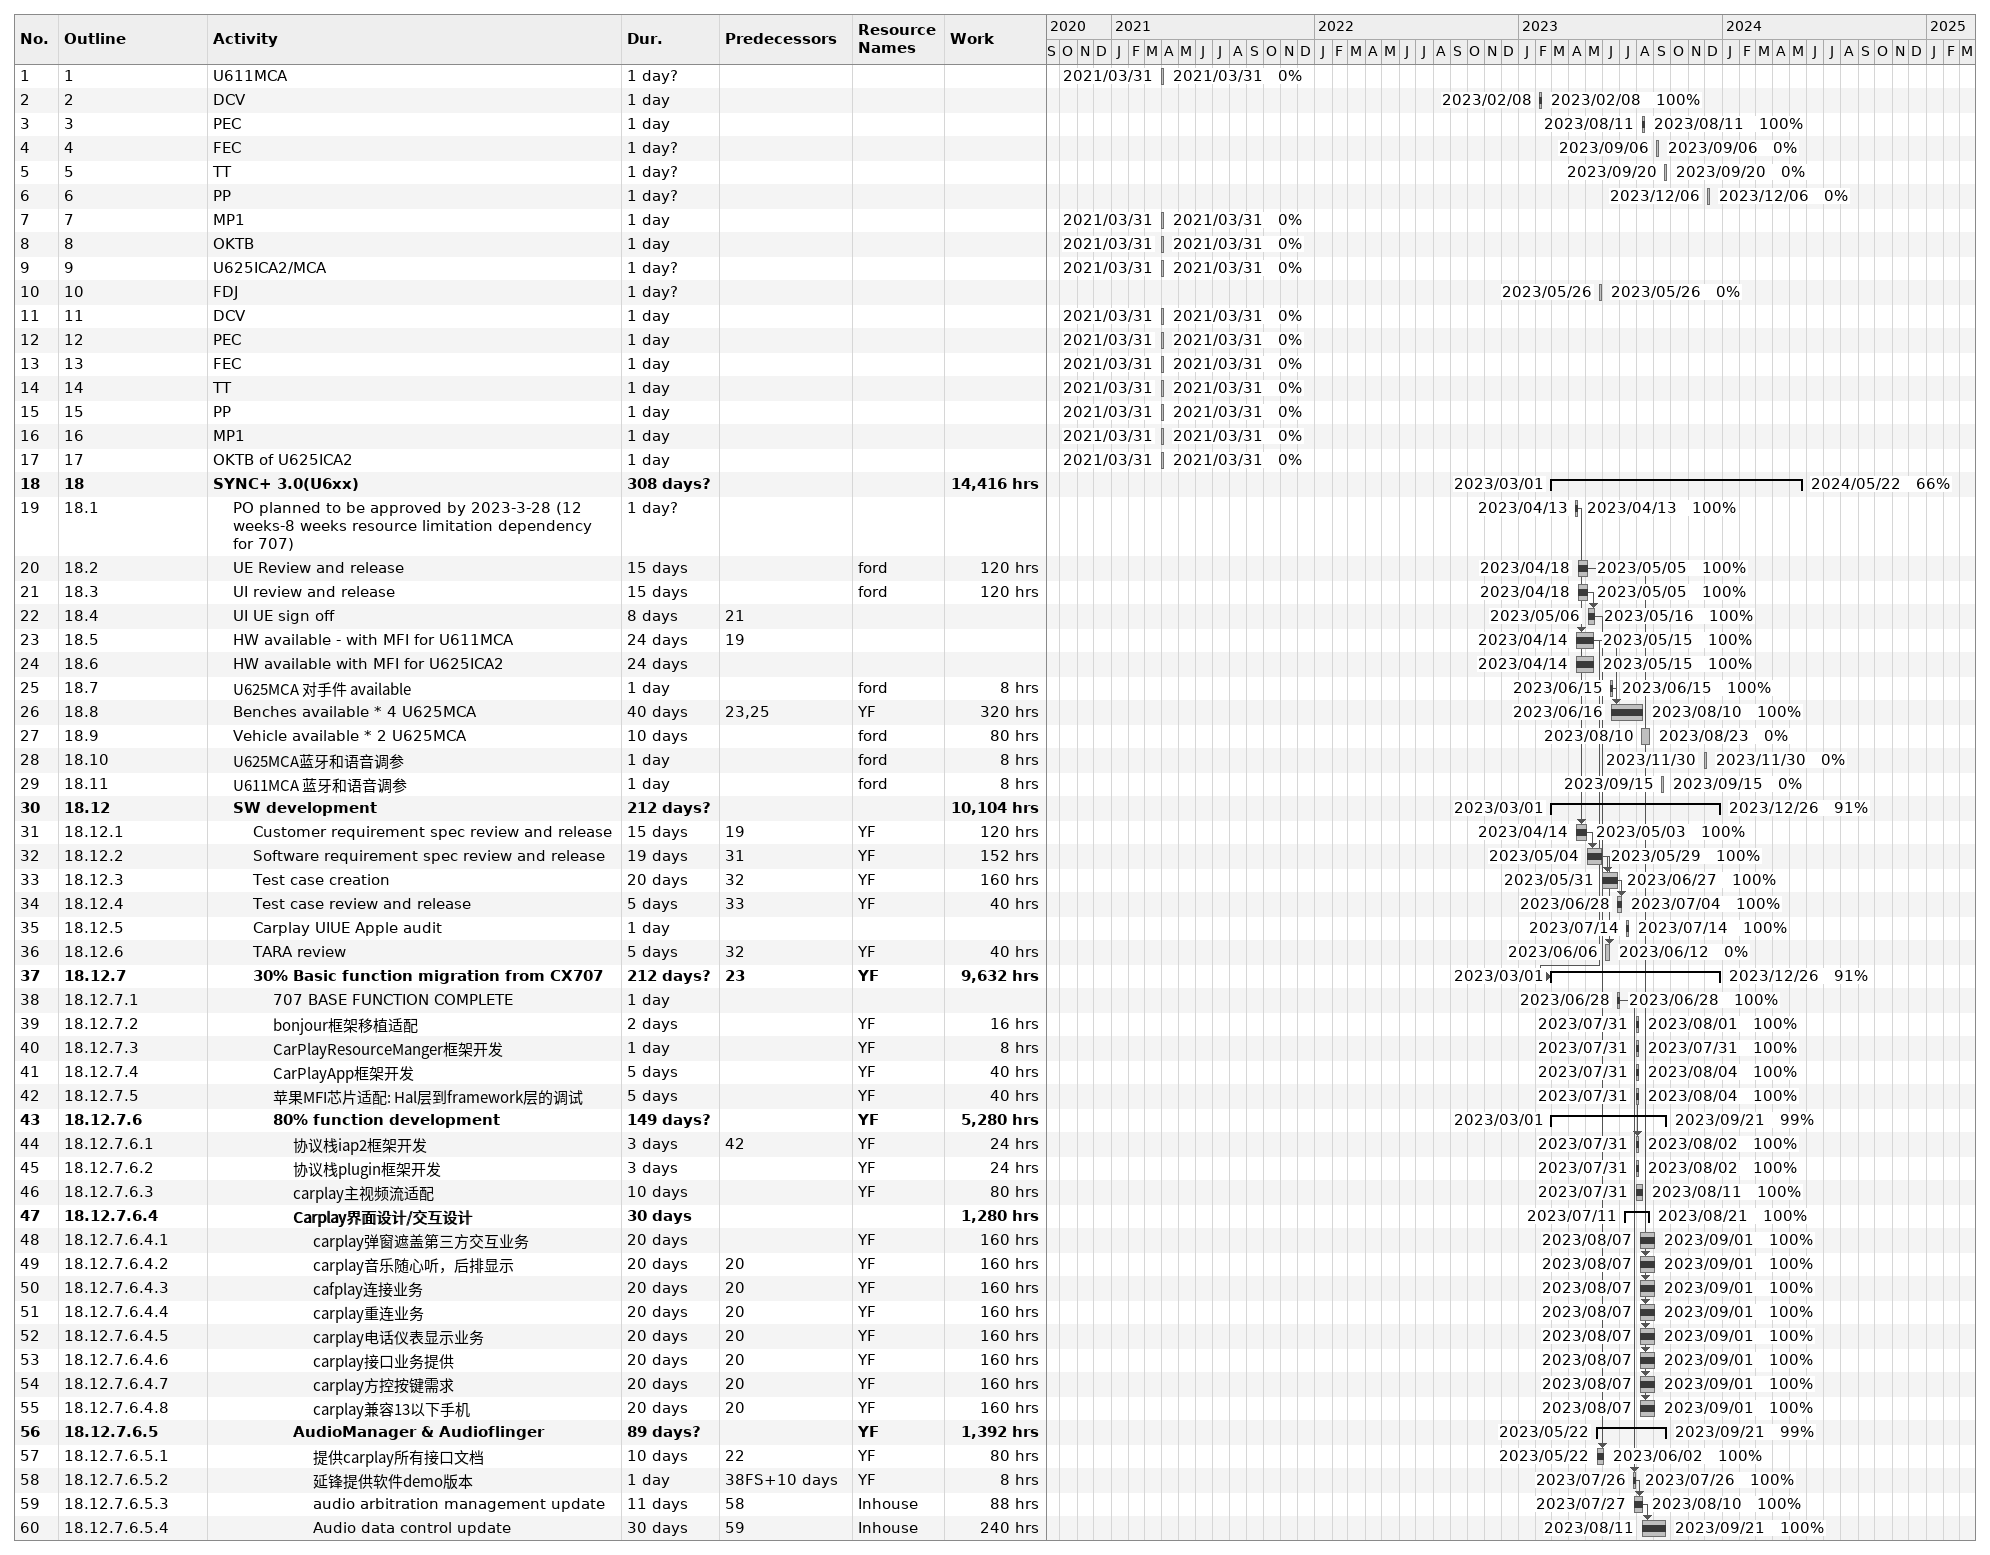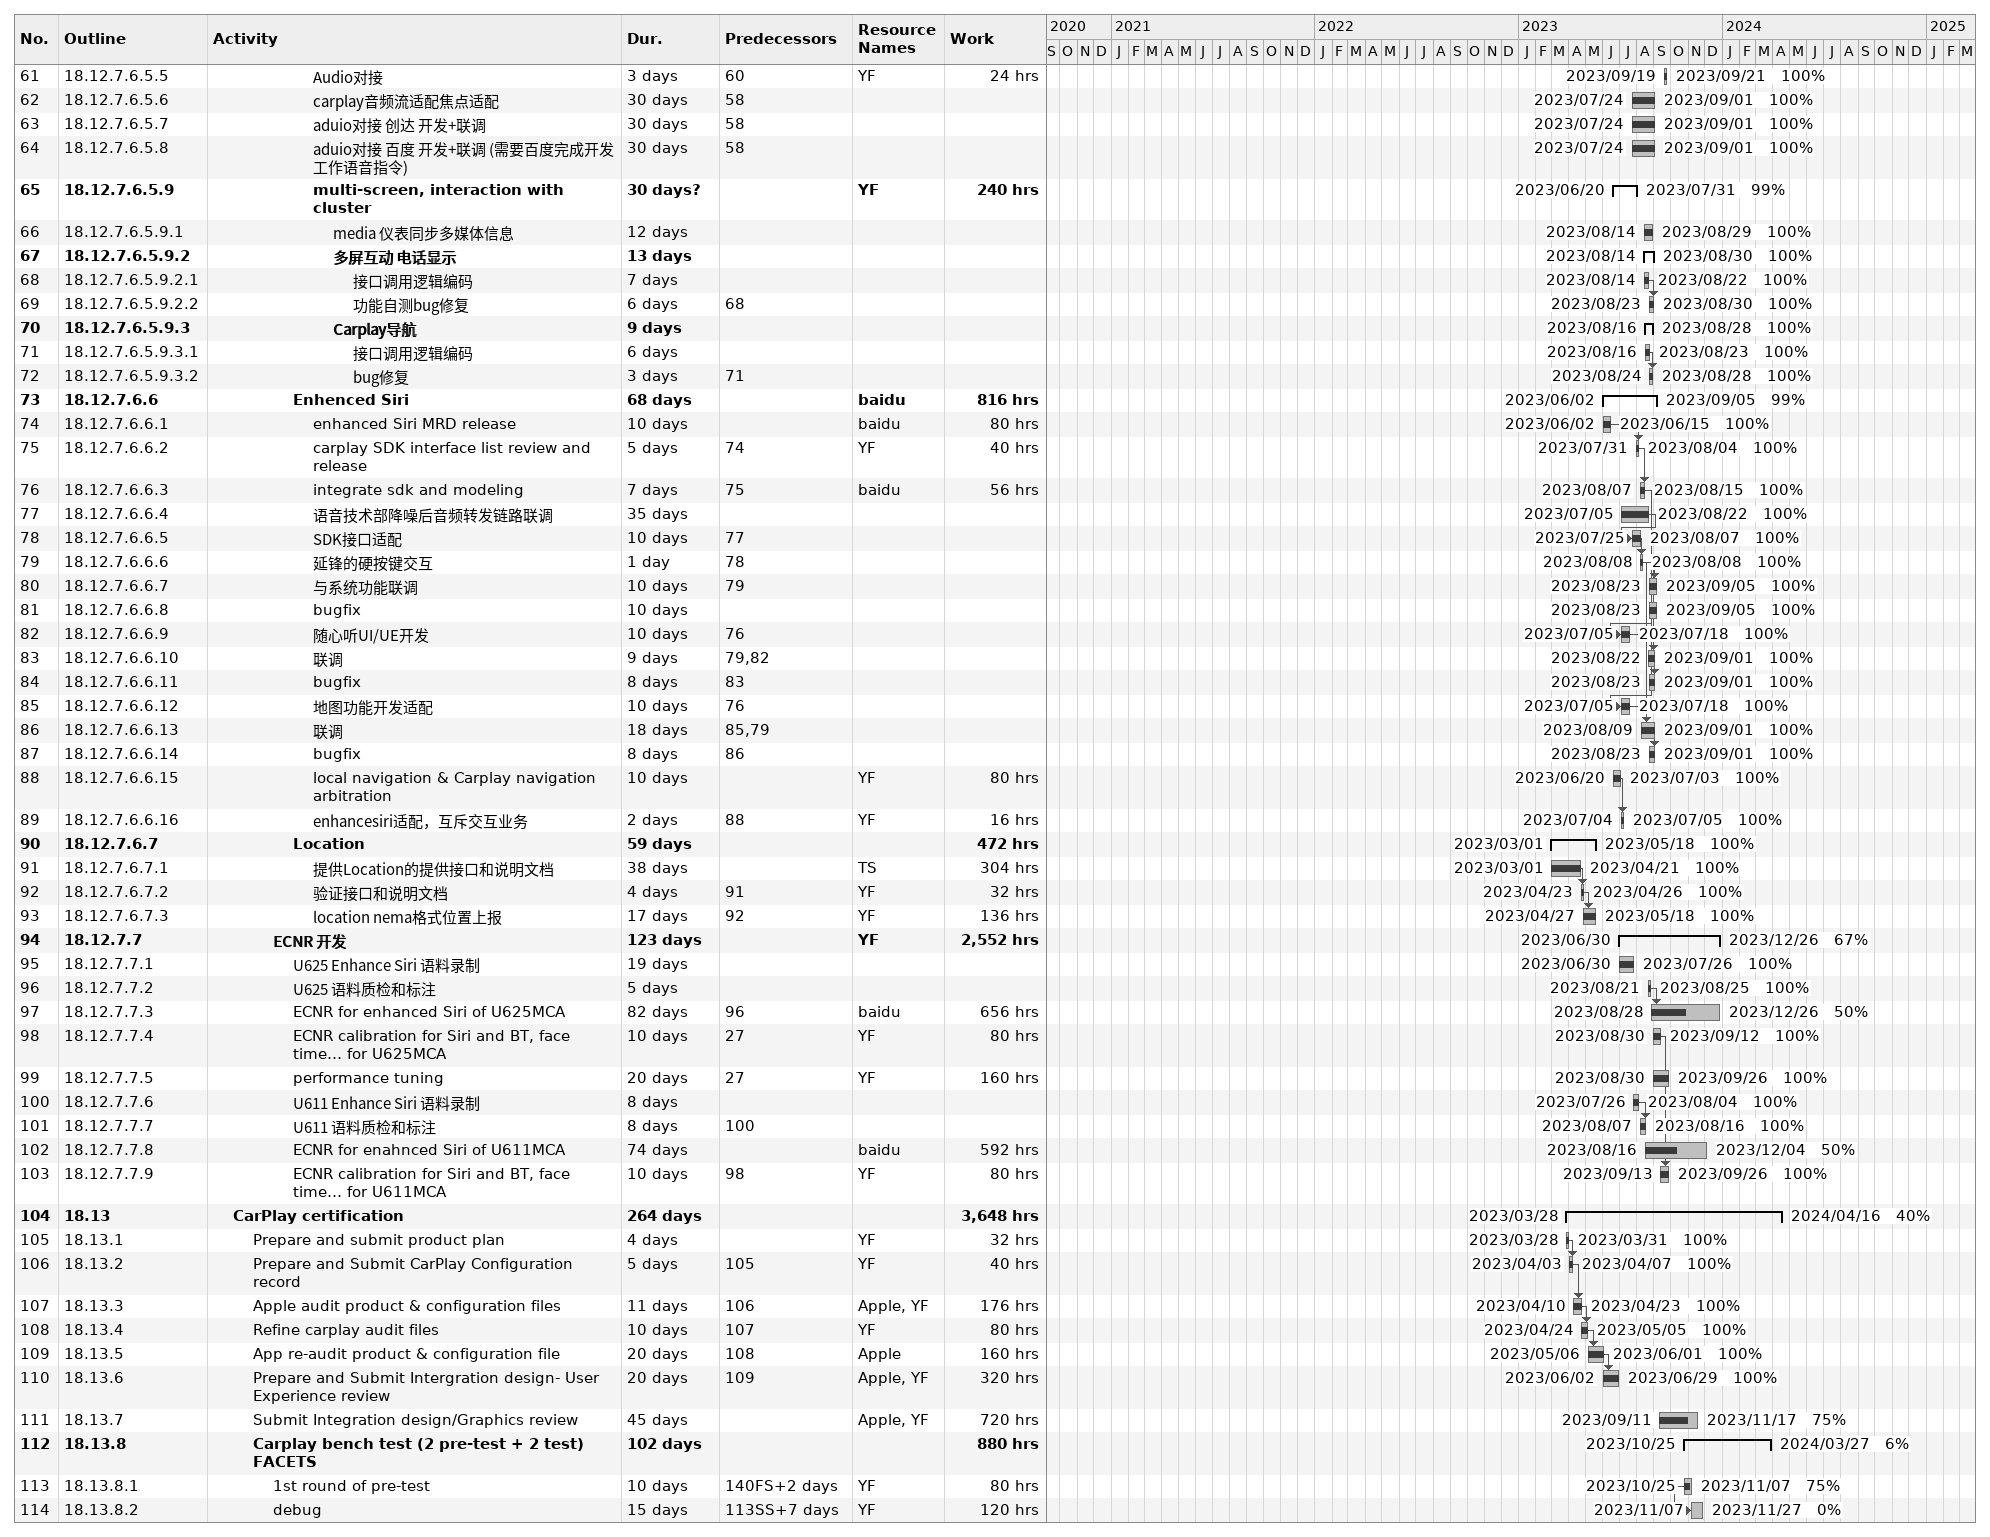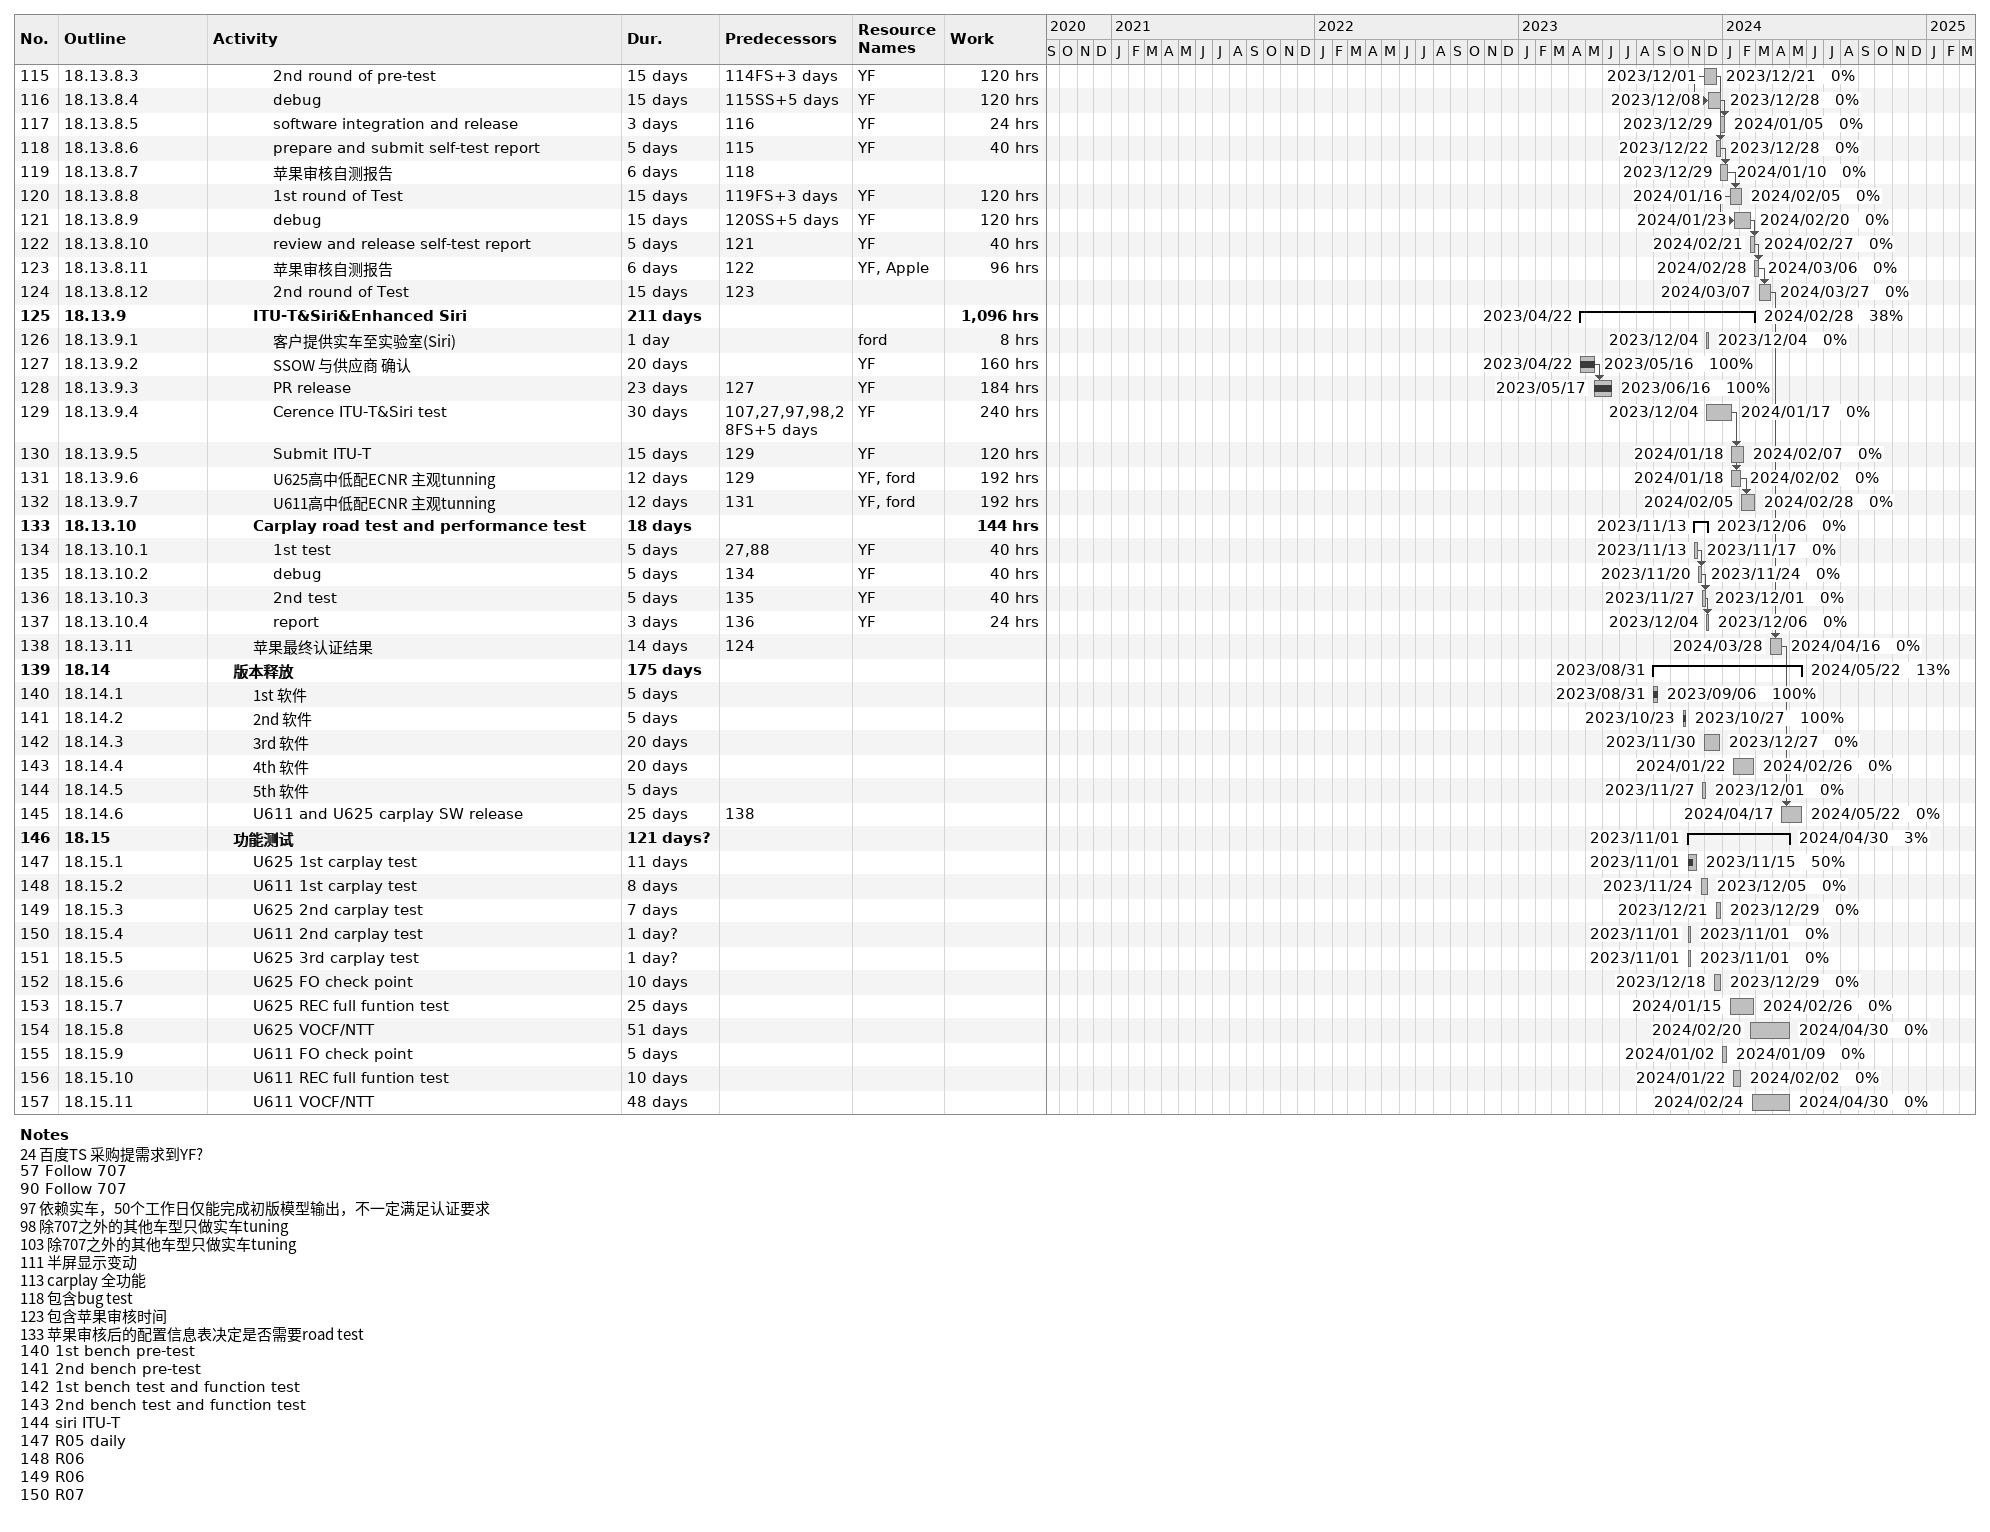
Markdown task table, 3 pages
| ID | WBS | Task | Duration | Start | Finish | Predecessors | Resources | % complete | Work (h) |
|---|---|---|---|---|---|---|---|---|---|
| 1 | 1 | U611MCA | 1d? | 2021-03-31 | 2021-03-31 |  |  | 0 |  |
| 2 | 2 | DCV | 1d | 2023-02-08 | 2023-02-08 |  |  | 100 |  |
| 3 | 3 | PEC | 1d | 2023-08-11 | 2023-08-11 |  |  | 100 |  |
| 4 | 4 | FEC | 1d? | 2023-09-06 | 2023-09-06 |  |  | 0 |  |
| 5 | 5 | TT | 1d? | 2023-09-20 | 2023-09-20 |  |  | 0 |  |
| 6 | 6 | PP | 1d? | 2023-12-06 | 2023-12-06 |  |  | 0 |  |
| 7 | 7 | MP1 | 1d | 2021-03-31 | 2021-03-31 |  |  | 0 |  |
| 8 | 8 | OKTB | 1d | 2021-03-31 | 2021-03-31 |  |  | 0 |  |
| 9 | 9 | U625ICA2/MCA | 1d? | 2021-03-31 | 2021-03-31 |  |  | 0 |  |
| 10 | 10 | FDJ | 1d? | 2023-05-26 | 2023-05-26 |  |  | 0 |  |
| 11 | 11 | DCV | 1d | 2021-03-31 | 2021-03-31 |  |  | 0 |  |
| 12 | 12 | PEC | 1d | 2021-03-31 | 2021-03-31 |  |  | 0 |  |
| 13 | 13 | FEC | 1d | 2021-03-31 | 2021-03-31 |  |  | 0 |  |
| 14 | 14 | TT | 1d | 2021-03-31 | 2021-03-31 |  |  | 0 |  |
| 15 | 15 | PP | 1d | 2021-03-31 | 2021-03-31 |  |  | 0 |  |
| 16 | 16 | MP1 | 1d | 2021-03-31 | 2021-03-31 |  |  | 0 |  |
| 17 | 17 | OKTB of U625ICA2 | 1d | 2021-03-31 | 2021-03-31 |  |  | 0 |  |
| 18 | 18 | **SYNC+ 3.0(U6xx)** | 308d? | 2023-03-01 | 2024-05-22 |  |  | 66 | 14416 |
| 19 | 18.1 | PO planned to be approved by 2023-3-28 (12 weeks-8 weeks resource limitation dependency for 707) | 1d? | 2023-04-13 | 2023-04-13 |  |  | 100 |  |
| 20 | 18.2 | UE Review and release | 15d | 2023-04-18 | 2023-05-05 |  | ford | 100 | 120 |
| 21 | 18.3 | UI review and release | 15d | 2023-04-18 | 2023-05-05 |  | ford | 100 | 120 |
| 22 | 18.4 | UI UE sign off | 8d | 2023-05-06 | 2023-05-16 | 21 |  | 100 |  |
| 23 | 18.5 | HW available - with MFI for U611MCA | 24d | 2023-04-14 | 2023-05-15 | 19 |  | 100 |  |
| 24 | 18.6 | HW available with MFI for U625ICA2 | 24d | 2023-04-14 | 2023-05-15 |  |  | 100 |  |
| 25 | 18.7 | U625MCA 对手件 available | 1d | 2023-06-15 | 2023-06-15 |  | ford | 100 | 8 |
| 26 | 18.8 | Benches available * 4 U625MCA | 40d | 2023-06-16 | 2023-08-10 | 23, 25 | YF | 100 | 320 |
| 27 | 18.9 | Vehicle available * 2 U625MCA | 10d | 2023-08-10 | 2023-08-23 |  | ford | 0 | 80 |
| 28 | 18.10 | U625MCA蓝牙和语音调参 | 1d | 2023-11-30 | 2023-11-30 |  | ford | 0 | 8 |
| 29 | 18.11 | U611MCA 蓝牙和语音调参 | 1d | 2023-09-15 | 2023-09-15 |  | ford | 0 | 8 |
| 30 | 18.12 | **SW development** | 212d? | 2023-03-01 | 2023-12-26 |  |  | 91 | 10104 |
| 31 | 18.12.1 | Customer requirement spec review and release | 15d | 2023-04-14 | 2023-05-03 | 19 | YF | 100 | 120 |
| 32 | 18.12.2 | Software requirement spec review and release | 19d | 2023-05-04 | 2023-05-29 | 31 | YF | 100 | 152 |
| 33 | 18.12.3 | Test case creation | 20d | 2023-05-31 | 2023-06-27 | 32 | YF | 100 | 160 |
| 34 | 18.12.4 | Test case review and release | 5d | 2023-06-28 | 2023-07-04 | 33 | YF | 100 | 40 |
| 35 | 18.12.5 | Carplay UIUE Apple audit | 1d | 2023-07-14 | 2023-07-14 |  |  | 100 |  |
| 36 | 18.12.6 | TARA review | 5d | 2023-06-06 | 2023-06-12 | 32 | YF | 0 | 40 |
| 37 | 18.12.7 | **30% Basic function migration from CX707** | 212d? | 2023-03-01 | 2023-12-26 | 23 | YF | 91 | 9632 |
| 38 | 18.12.7.1 | 707 BASE FUNCTION COMPLETE | 1d | 2023-06-28 | 2023-06-28 |  |  | 100 |  |
| 39 | 18.12.7.2 | bonjour框架移植适配 | 2d | 2023-07-31 | 2023-08-01 |  | YF | 100 | 16 |
| 40 | 18.12.7.3 | CarPlayResourceManger框架开发 | 1d | 2023-07-31 | 2023-07-31 |  | YF | 100 | 8 |
| 41 | 18.12.7.4 | CarPlayApp框架开发 | 5d | 2023-07-31 | 2023-08-04 |  | YF | 100 | 40 |
| 42 | 18.12.7.5 | 苹果MFI芯片适配: Hal层到framework层的调试 | 5d | 2023-07-31 | 2023-08-04 |  | YF | 100 | 40 |
| 43 | 18.12.7.6 | **80% function development** | 149d? | 2023-03-01 | 2023-09-21 |  | YF | 99 | 5280 |
| 44 | 18.12.7.6.1 | 协议栈iap2框架开发 | 3d | 2023-07-31 | 2023-08-02 | 42 | YF | 100 | 24 |
| 45 | 18.12.7.6.2 | 协议栈plugin框架开发 | 3d | 2023-07-31 | 2023-08-02 |  | YF | 100 | 24 |
| 46 | 18.12.7.6.3 | carplay主视频流适配 | 10d | 2023-07-31 | 2023-08-11 |  | YF | 100 | 80 |
| 47 | 18.12.7.6.4 | **Carplay界面设计/交互设计** | 30d | 2023-07-11 | 2023-08-21 |  |  | 100 | 1280 |
| 48 | 18.12.7.6.4.1 | carplay弹窗遮盖第三方交互业务 | 20d | 2023-08-07 | 2023-09-01 |  | YF | 100 | 160 |
| 49 | 18.12.7.6.4.2 | carplay音乐随心听，后排显示 | 20d | 2023-08-07 | 2023-09-01 | 20 | YF | 100 | 160 |
| 50 | 18.12.7.6.4.3 | cafplay连接业务 | 20d | 2023-08-07 | 2023-09-01 | 20 | YF | 100 | 160 |
| 51 | 18.12.7.6.4.4 | carplay重连业务 | 20d | 2023-08-07 | 2023-09-01 | 20 | YF | 100 | 160 |
| 52 | 18.12.7.6.4.5 | carplay电话仪表显示业务 | 20d | 2023-08-07 | 2023-09-01 | 20 | YF | 100 | 160 |
| 53 | 18.12.7.6.4.6 | carplay接口业务提供 | 20d | 2023-08-07 | 2023-09-01 | 20 | YF | 100 | 160 |
| 54 | 18.12.7.6.4.7 | carplay方控按键需求 | 20d | 2023-08-07 | 2023-09-01 | 20 | YF | 100 | 160 |
| 55 | 18.12.7.6.4.8 | carplay兼容13以下手机 | 20d | 2023-08-07 | 2023-09-01 | 20 | YF | 100 | 160 |
| 56 | 18.12.7.6.5 | **AudioManager & Audioflinger** | 89d? | 2023-05-22 | 2023-09-21 |  | YF | 99 | 1392 |
| 57 | 18.12.7.6.5.1 | 提供carplay所有接口文档 | 10d | 2023-05-22 | 2023-06-02 | 22 | YF | 100 | 80 |
| 58 | 18.12.7.6.5.2 | 延锋提供软件demo版本 | 1d | 2023-07-26 | 2023-07-26 | 38FS+10d | YF | 100 | 8 |
| 59 | 18.12.7.6.5.3 | audio arbitration management update | 11d | 2023-07-27 | 2023-08-10 | 58 | Inhouse | 100 | 88 |
| 60 | 18.12.7.6.5.4 | Audio data control update | 30d | 2023-08-11 | 2023-09-21 | 59 | Inhouse | 100 | 240 |
| 61 | 18.12.7.6.5.5 | Audio对接 | 3d | 2023-09-19 | 2023-09-21 | 60 | YF | 100 | 24 |
| 62 | 18.12.7.6.5.6 | carplay音频流适配焦点适配 | 30d | 2023-07-24 | 2023-09-01 | 58 |  | 100 |  |
| 63 | 18.12.7.6.5.7 | aduio对接 创达 开发+联调 | 30d | 2023-07-24 | 2023-09-01 | 58 |  | 100 |  |
| 64 | 18.12.7.6.5.8 | aduio对接 百度 开发+联调 (需要百度完成开发工作语音指令) | 30d | 2023-07-24 | 2023-09-01 | 58 |  | 100 |  |
| 65 | 18.12.7.6.5.9 | **multi-screen, interaction with cluster** | 30d? | 2023-06-20 | 2023-07-31 |  | YF | 99 | 240 |
| 66 | 18.12.7.6.5.9.1 | media 仪表同步多媒体信息 | 12d | 2023-08-14 | 2023-08-29 |  |  | 100 |  |
| 67 | 18.12.7.6.5.9.2 | **多屏互动 电话显示** | 13d | 2023-08-14 | 2023-08-30 |  |  | 100 |  |
| 68 | 18.12.7.6.5.9.2.1 | 接口调用逻辑编码 | 7d | 2023-08-14 | 2023-08-22 |  |  | 100 |  |
| 69 | 18.12.7.6.5.9.2.2 | 功能自测bug修复 | 6d | 2023-08-23 | 2023-08-30 | 68 |  | 100 |  |
| 70 | 18.12.7.6.5.9.3 | **Carplay导航** | 9d | 2023-08-16 | 2023-08-28 |  |  | 100 |  |
| 71 | 18.12.7.6.5.9.3.1 | 接口调用逻辑编码 | 6d | 2023-08-16 | 2023-08-23 |  |  | 100 |  |
| 72 | 18.12.7.6.5.9.3.2 | bug修复 | 3d | 2023-08-24 | 2023-08-28 | 71 |  | 100 |  |
| 73 | 18.12.7.6.6 | **Enhenced Siri** | 68d | 2023-06-02 | 2023-09-05 |  | baidu | 99 | 816 |
| 74 | 18.12.7.6.6.1 | enhanced Siri MRD release | 10d | 2023-06-02 | 2023-06-15 |  | baidu | 100 | 80 |
| 75 | 18.12.7.6.6.2 | carplay SDK interface list review and release | 5d | 2023-07-31 | 2023-08-04 | 74 | YF | 100 | 40 |
| 76 | 18.12.7.6.6.3 | integrate sdk and modeling | 7d | 2023-08-07 | 2023-08-15 | 75 | baidu | 100 | 56 |
| 77 | 18.12.7.6.6.4 | 语音技术部降噪后音频转发链路联调 | 35d | 2023-07-05 | 2023-08-22 |  |  | 100 |  |
| 78 | 18.12.7.6.6.5 | SDK接口适配 | 10d | 2023-07-25 | 2023-08-07 | 77 |  | 100 |  |
| 79 | 18.12.7.6.6.6 | 延锋的硬按键交互 | 1d | 2023-08-08 | 2023-08-08 | 78 |  | 100 |  |
| 80 | 18.12.7.6.6.7 | 与系统功能联调 | 10d | 2023-08-23 | 2023-09-05 | 79 |  | 100 |  |
| 81 | 18.12.7.6.6.8 | bugfix | 10d | 2023-08-23 | 2023-09-05 |  |  | 100 |  |
| 82 | 18.12.7.6.6.9 | 随心听UI/UE开发 | 10d | 2023-07-05 | 2023-07-18 | 76 |  | 100 |  |
| 83 | 18.12.7.6.6.10 | 联调 | 9d | 2023-08-22 | 2023-09-01 | 79, 82 |  | 100 |  |
| 84 | 18.12.7.6.6.11 | bugfix | 8d | 2023-08-23 | 2023-09-01 | 83 |  | 100 |  |
| 85 | 18.12.7.6.6.12 | 地图功能开发适配 | 10d | 2023-07-05 | 2023-07-18 | 76 |  | 100 |  |
| 86 | 18.12.7.6.6.13 | 联调 | 18d | 2023-08-09 | 2023-09-01 | 85, 79 |  | 100 |  |
| 87 | 18.12.7.6.6.14 | bugfix | 8d | 2023-08-23 | 2023-09-01 | 86 |  | 100 |  |
| 88 | 18.12.7.6.6.15 | local navigation & Carplay navigation arbitration | 10d | 2023-06-20 | 2023-07-03 |  | YF | 100 | 80 |
| 89 | 18.12.7.6.6.16 | enhancesiri适配，互斥交互业务 | 2d | 2023-07-04 | 2023-07-05 | 88 | YF | 100 | 16 |
| 90 | 18.12.7.6.7 | **Location** | 59d | 2023-03-01 | 2023-05-18 |  |  | 100 | 472 |
| 91 | 18.12.7.6.7.1 | 提供Location的提供接口和说明文档 | 38d | 2023-03-01 | 2023-04-21 |  | TS | 100 | 304 |
| 92 | 18.12.7.6.7.2 | 验证接口和说明文档 | 4d | 2023-04-23 | 2023-04-26 | 91 | YF | 100 | 32 |
| 93 | 18.12.7.6.7.3 | location nema格式位置上报 | 17d | 2023-04-27 | 2023-05-18 | 92 | YF | 100 | 136 |
| 94 | 18.12.7.7 | **ECNR 开发** | 123d | 2023-06-30 | 2023-12-26 |  | YF | 67 | 2552 |
| 95 | 18.12.7.7.1 | U625 Enhance Siri 语料录制 | 19d | 2023-06-30 | 2023-07-26 |  |  | 100 |  |
| 96 | 18.12.7.7.2 | U625 语料质检和标注 | 5d | 2023-08-21 | 2023-08-25 |  |  | 100 |  |
| 97 | 18.12.7.7.3 | ECNR for enhanced Siri of U625MCA | 82d | 2023-08-28 | 2023-12-26 | 96 | baidu | 50 | 656 |
| 98 | 18.12.7.7.4 | ECNR calibration for Siri and BT, face time… for U625MCA | 10d | 2023-08-30 | 2023-09-12 | 27 | YF | 100 | 80 |
| 99 | 18.12.7.7.5 | performance tuning | 20d | 2023-08-30 | 2023-09-26 | 27 | YF | 100 | 160 |
| 100 | 18.12.7.7.6 | U611 Enhance Siri 语料录制 | 8d | 2023-07-26 | 2023-08-04 |  |  | 100 |  |
| 101 | 18.12.7.7.7 | U611 语料质检和标注 | 8d | 2023-08-07 | 2023-08-16 | 100 |  | 100 |  |
| 102 | 18.12.7.7.8 | ECNR for enahnced Siri of U611MCA | 74d | 2023-08-16 | 2023-12-04 |  | baidu | 50 | 592 |
| 103 | 18.12.7.7.9 | ECNR calibration for Siri and BT, face time… for U611MCA | 10d | 2023-09-13 | 2023-09-26 | 98 | YF | 100 | 80 |
| 104 | 18.13 | **CarPlay certification** | 264d | 2023-03-28 | 2024-04-16 |  |  | 40 | 3648 |
| 105 | 18.13.1 | Prepare and submit product plan | 4d | 2023-03-28 | 2023-03-31 |  | YF | 100 | 32 |
| 106 | 18.13.2 | Prepare and Submit CarPlay Configuration record | 5d | 2023-04-03 | 2023-04-07 | 105 | YF | 100 | 40 |
| 107 | 18.13.3 | Apple audit product & configuration files | 11d | 2023-04-10 | 2023-04-23 | 106 | Apple, YF | 100 | 176 |
| 108 | 18.13.4 | Refine carplay audit files | 10d | 2023-04-24 | 2023-05-05 | 107 | YF | 100 | 80 |
| 109 | 18.13.5 | App re-audit product & configuration file | 20d | 2023-05-06 | 2023-06-01 | 108 | Apple | 100 | 160 |
| 110 | 18.13.6 | Prepare and Submit Intergration design- User Experience review | 20d | 2023-06-02 | 2023-06-29 | 109 | Apple, YF | 100 | 320 |
| 111 | 18.13.7 | Submit Integration design/Graphics review | 45d | 2023-09-11 | 2023-11-17 |  | Apple, YF | 75 | 720 |
| 112 | 18.13.8 | **Carplay bench test (2 pre-test + 2 test) FACETS** | 102d | 2023-10-25 | 2024-03-27 |  |  | 6 | 880 |
| 113 | 18.13.8.1 | 1st round of pre-test | 10d | 2023-10-25 | 2023-11-07 | 140FS+2d | YF | 75 | 80 |
| 114 | 18.13.8.2 | debug | 15d | 2023-11-07 | 2023-11-27 | 113SS+7d | YF | 0 | 120 |
| 115 | 18.13.8.3 | 2nd round of pre-test | 15d | 2023-12-01 | 2023-12-21 | 114FS+3d | YF | 0 | 120 |
| 116 | 18.13.8.4 | debug | 15d | 2023-12-08 | 2023-12-28 | 115SS+5d | YF | 0 | 120 |
| 117 | 18.13.8.5 | software integration and release | 3d | 2023-12-29 | 2024-01-05 | 116 | YF | 0 | 24 |
| 118 | 18.13.8.6 | prepare and submit self-test report | 5d | 2023-12-22 | 2023-12-28 | 115 | YF | 0 | 40 |
| 119 | 18.13.8.7 | 苹果审核自测报告 | 6d | 2023-12-29 | 2024-01-10 | 118 |  | 0 |  |
| 120 | 18.13.8.8 | 1st round of Test | 15d | 2024-01-16 | 2024-02-05 | 119FS+3d | YF | 0 | 120 |
| 121 | 18.13.8.9 | debug | 15d | 2024-01-23 | 2024-02-20 | 120SS+5d | YF | 0 | 120 |
| 122 | 18.13.8.10 | review and release self-test report | 5d | 2024-02-21 | 2024-02-27 | 121 | YF | 0 | 40 |
| 123 | 18.13.8.11 | 苹果审核自测报告 | 6d | 2024-02-28 | 2024-03-06 | 122 | YF, Apple | 0 | 96 |
| 124 | 18.13.8.12 | 2nd round of Test | 15d | 2024-03-07 | 2024-03-27 | 123 |  | 0 |  |
| 125 | 18.13.9 | **ITU-T&Siri&Enhanced Siri** | 211d | 2023-04-22 | 2024-02-28 |  |  | 38 | 1096 |
| 126 | 18.13.9.1 | 客户提供实车至实验室(Siri) | 1d | 2023-12-04 | 2023-12-04 |  | ford | 0 | 8 |
| 127 | 18.13.9.2 | SSOW 与供应商 确认 | 20d | 2023-04-22 | 2023-05-16 |  | YF | 100 | 160 |
| 128 | 18.13.9.3 | PR release | 23d | 2023-05-17 | 2023-06-16 | 127 | YF | 100 | 184 |
| 129 | 18.13.9.4 | Cerence ITU-T&Siri test | 30d | 2023-12-04 | 2024-01-17 | 107, 27, 97, 98, 28FS+5d | YF | 0 | 240 |
| 130 | 18.13.9.5 | Submit ITU-T | 15d | 2024-01-18 | 2024-02-07 | 129 | YF | 0 | 120 |
| 131 | 18.13.9.6 | U625高中低配ECNR 主观tunning | 12d | 2024-01-18 | 2024-02-02 | 129 | YF, ford | 0 | 192 |
| 132 | 18.13.9.7 | U611高中低配ECNR 主观tunning | 12d | 2024-02-05 | 2024-02-28 | 131 | YF, ford | 0 | 192 |
| 133 | 18.13.10 | **Carplay road test and performance test** | 18d | 2023-11-13 | 2023-12-06 |  |  | 0 | 144 |
| 134 | 18.13.10.1 | 1st test | 5d | 2023-11-13 | 2023-11-17 | 27, 88 | YF | 0 | 40 |
| 135 | 18.13.10.2 | debug | 5d | 2023-11-20 | 2023-11-24 | 134 | YF | 0 | 40 |
| 136 | 18.13.10.3 | 2nd test | 5d | 2023-11-27 | 2023-12-01 | 135 | YF | 0 | 40 |
| 137 | 18.13.10.4 | report | 3d | 2023-12-04 | 2023-12-06 | 136 | YF | 0 | 24 |
| 138 | 18.13.11 | 苹果最终认证结果 | 14d | 2024-03-28 | 2024-04-16 | 124 |  | 0 |  |
| 139 | 18.14 | **版本释放** | 175d | 2023-08-31 | 2024-05-22 |  |  | 13 |  |
| 140 | 18.14.1 | 1st 软件 | 5d | 2023-08-31 | 2023-09-06 |  |  | 100 |  |
| 141 | 18.14.2 | 2nd 软件 | 5d | 2023-10-23 | 2023-10-27 |  |  | 100 |  |
| 142 | 18.14.3 | 3rd 软件 | 20d | 2023-11-30 | 2023-12-27 |  |  | 0 |  |
| 143 | 18.14.4 | 4th 软件 | 20d | 2024-01-22 | 2024-02-26 |  |  | 0 |  |
| 144 | 18.14.5 | 5th 软件 | 5d | 2023-11-27 | 2023-12-01 |  |  | 0 |  |
| 145 | 18.14.6 | U611 and U625 carplay SW release | 25d | 2024-04-17 | 2024-05-22 | 138 |  | 0 |  |
| 146 | 18.15 | **功能测试** | 121d? | 2023-11-01 | 2024-04-30 |  |  | 3 |  |
| 147 | 18.15.1 | U625 1st carplay test | 11d | 2023-11-01 | 2023-11-15 |  |  | 50 |  |
| 148 | 18.15.2 | U611 1st carplay test | 8d | 2023-11-24 | 2023-12-05 |  |  | 0 |  |
| 149 | 18.15.3 | U625 2nd carplay test | 7d | 2023-12-21 | 2023-12-29 |  |  | 0 |  |
| 150 | 18.15.4 | U611 2nd carplay test | 1d? | 2023-11-01 | 2023-11-01 |  |  | 0 |  |
| 151 | 18.15.5 | U625 3rd carplay test | 1d? | 2023-11-01 | 2023-11-01 |  |  | 0 |  |
| 152 | 18.15.6 | U625 FO check point | 10d | 2023-12-18 | 2023-12-29 |  |  | 0 |  |
| 153 | 18.15.7 | U625 REC full funtion test | 25d | 2024-01-15 | 2024-02-26 |  |  | 0 |  |
| 154 | 18.15.8 | U625 VOCF/NTT | 51d | 2024-02-20 | 2024-04-30 |  |  | 0 |  |
| 155 | 18.15.9 | U611 FO check point | 5d | 2024-01-02 | 2024-01-09 |  |  | 0 |  |
| 156 | 18.15.10 | U611 REC full funtion test | 10d | 2024-01-22 | 2024-02-02 |  |  | 0 |  |
| 157 | 18.15.11 | U611 VOCF/NTT | 48d | 2024-02-24 | 2024-04-30 |  |  | 0 |  |

Notes
- 24: 百度 TS 采购提需求到YF?
- 57: Follow 707
- 90: Follow 707
- 97: 依赖实车，50个工作日仅能完成初版模型输出，不一定满足认证要求
- 98: 除707之外的其他车型只做实车tuning
- 103: 除707之外的其他车型只做实车tuning
- 111: 半屏显示变动
- 113: carplay 全功能
- 118: 包含bug test
- 123: 包含苹果审核时间
- 133: 苹果审核后的配置信息表决定是否需要 road test
- 140: 1st bench pre-test
- 141: 2nd bench pre-test
- 142: 1st bench test and function test
- 143: 2nd bench test and function test
- 144: siri ITU-T
- 147: R05 daily
- 148: R06
- 149: R06
- 150: R07
